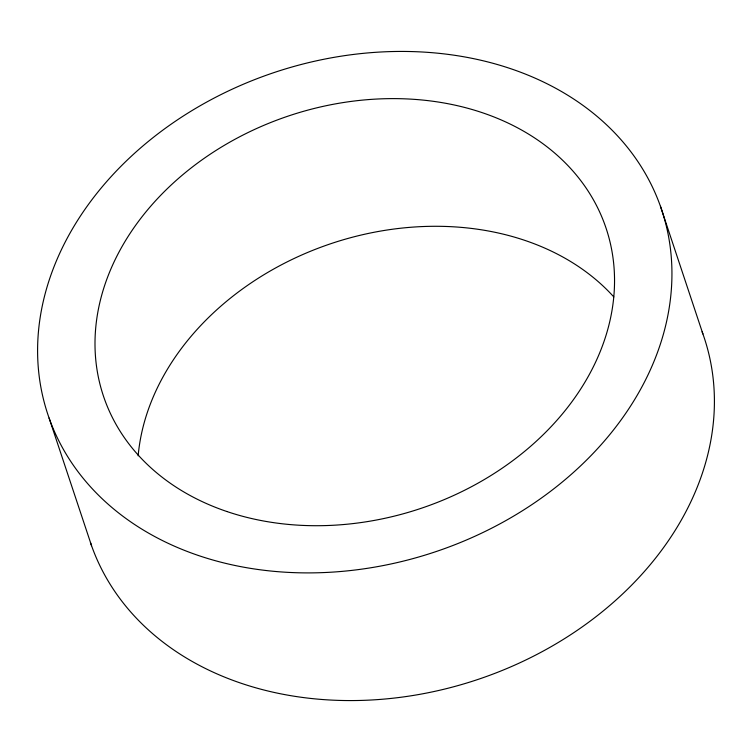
<?xml version="1.0" encoding="UTF-8"?>
<svg xmlns="http://www.w3.org/2000/svg" width="752" height="752" viewBox="0 0 752 752"><rect width="100%" height="100%" fill="white"/><g stroke="black" fill="none" stroke-linecap="round" stroke-linejoin="round"><path stroke-width="1.13" d="M660.444 206.292L702.913 333.963M49.087 418.037L91.556 545.708M702.133 331.801A323.51 252.832 -18.4 0 1 481.158 678.351A323.51 252.832 -18.4 0 1 90.428 542.446M138.152 455.787A264.967 207.082 -18.4 0 1 331.5 243.469A264.967 207.082 -18.4 0 1 613.82 296.937M198.453 555.512A323.51 252.832 -18.4 0 0 671.931 271.566A323.51 252.832 -18.4 0 0 193.913 109.416A323.51 252.832 -18.4 0 0 198.453 555.512M226.737 511.473A264.967 207.082 -18.4 0 0 614.534 278.917A264.967 207.082 -18.4 0 0 223.024 146.104A264.967 207.082 -18.4 0 0 226.737 511.473"/></g></svg>
